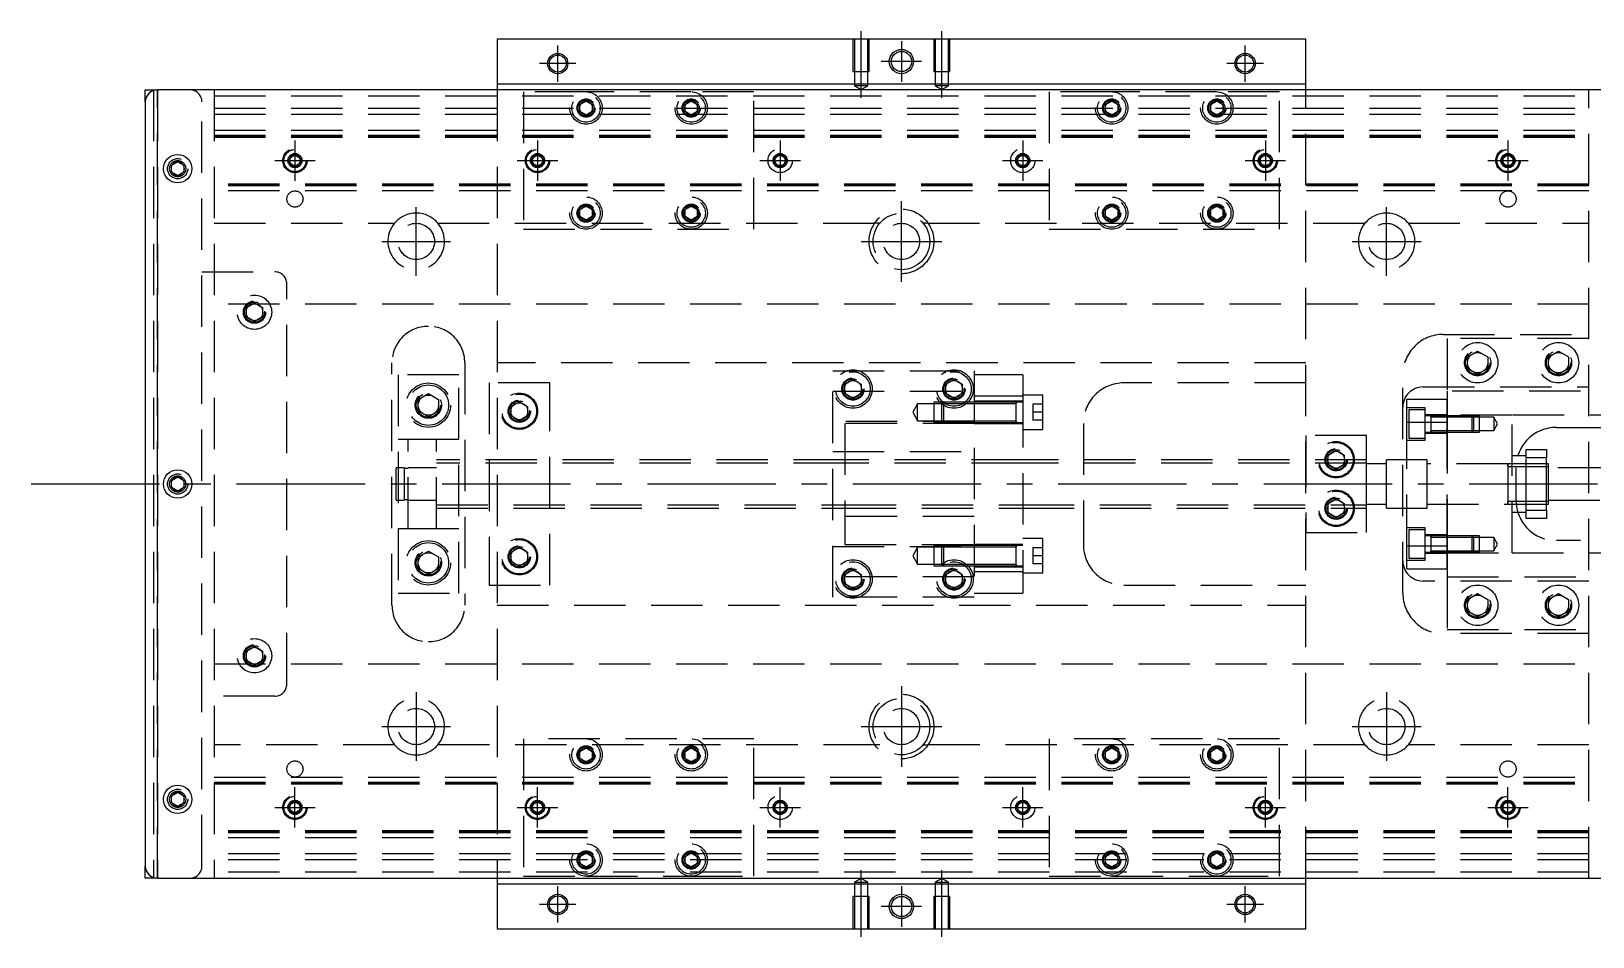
# Model space of a CAD drawing. Extents: x -28 to 553, y -302 to 112.
# Drawn here: x -28.2 to 358, y -112 to 112 of the extents above; entities that cross this region are included whole.
import ezdxf

# ---------------------------------------------------------------- set-up
doc = ezdxf.new("R2010")
doc.units = 0
doc.linetypes.add('CENTER', pattern=[50.8, 31.75, -6.35, 6.35, -6.35])
doc.linetypes.add('DASHED', pattern=[19.05, 12.7, -6.35])
doc.layers.get('0').update_dxf_attribs({"linetype": 'CONTINUOUS'})
doc.layers.add('CENTER', color=1, linetype='CENTER')

msp = doc.modelspace()

# ---------------------------------------------------------------- linework, layer by layer
at = {"color": 7, "linetype": 'CONTINUOUS'}
for p, q in [((87, 110), (87, 99)), ((287, 110), (87, 110)), ((287, 99), (287, 110)), ((0, 94.5), (0, 97.5)), ((0, 97.5), (3, 97.5)), ((371, 97.5), (3, 97.5)), ((87, 99), (287, 99)), ((87, 99), (87, 97.5)), ((287, 97.5), (287, 99)), ((0, 94.5), (0, -94.5)), ((6.5, 78.866026), (8, 79.73205)), ((6.5, 77.133974), (6.5, 78.866026)), ((8, 79.73205), (9.5, 78.866026)), ((9.5, 78.866026), (9.5, 77.133974)), ((8, 76.26795), (6.5, 77.133974)), ((9.5, 77.133974), (8, 76.26795)), ((6.5, 0.866026), (8, 1.73205)), ((6.5, -0.866026), (6.5, 0.866026)), ((8, 1.73205), (9.5, 0.866026)), ((9.5, 0.866026), (9.5, -0.866026)), ((8, -1.73205), (6.5, -0.866026)), ((9.5, -0.866026), (8, -1.73205)), ((6.5, -77.133974), (8, -76.26795)), ((6.5, -78.866026), (6.5, -77.133974)), ((8, -76.26795), (9.5, -77.133974)), ((9.5, -77.133974), (9.5, -78.866026)), ((8, -79.73205), (6.5, -78.866026)), ((9.5, -78.866026), (8, -79.73205)), ((0, -97.5), (0, -94.5)), ((3, -97.5), (0, -97.5)), ((3, -97.5), (371, -97.5)), ((87, -97.5), (87, -99)), ((87, -99), (87, -110)), ((287, -99), (87, -99)), ((287, -99), (287, -97.5)), ((287, -110), (287, -99)), ((87, -110), (287, -110))]:
    msp.add_line(p, q, dxfattribs=at)
at = {"color": 3, "linetype": 'DASHED'}
for p, q in [((175.000006, 110), (175.000006, 102)), ((175.35, 110), (175.35, 102)), ((178.65, 102), (178.65, 110)), ((178.999994, 102), (178.999994, 110)), ((195.000006, 110), (195.000006, 102)), ((195.35, 110), (195.35, 102)), ((198.65, 102), (198.65, 110)), ((198.999994, 102), (198.999994, 110)), ((175.000006, 102), (178.999994, 102)), ((175.35, 102), (175.35, 98.5)), ((178.65, 98.5), (178.65, 102)), ((195.000006, 102), (198.999994, 102)), ((195.35, 102), (195.35, 98.5)), ((198.65, 98.5), (198.65, 102)), ((2, 97.5), (2, -97.5)), ((3, 97.5), (3, -97.5)), ((3, -97.5), (3, 97.5)), ((3, -97.5), (3, 97.5)), ((3, 97.5), (3, -97.5)), ((17, 97.5), (17, -97.5)), ((87, 97.5), (87, -97.5)), ((109, 97), (93.5, 97)), ((93.5, 97), (93.5, 63)), ((135, 97), (109, 97)), ((150.5, 97), (135, 97)), ((150.5, 63), (150.5, 97)), ((178.65, 98.5), (175.35, 98.5)), ((175.35, 98.5), (177, 97.547372)), ((177, 97.547372), (178.65, 98.5)), ((198.65, 98.5), (195.35, 98.5)), ((195.35, 98.5), (197, 97.547372)), ((197, 97.547372), (198.65, 98.5)), ((223.5, 97), (223.5, 63)), ((239, 97), (223.5, 97)), ((265, 97), (239, 97)), ((280.5, 97), (265, 97)), ((280.5, 63), (280.5, 97)), ((287, -97.5), (287, 97.5)), ((357, -97.5), (357, 97.5)), ((14, -94.5), (14, 94.5)), ((17, 96), (357, 96)), ((17, 93), (357, 93)), ((107, 93), (107.030168, 93.346066)), ((107.5, 93.866026), (109, 94.73205)), ((107.5, 92.133974), (107.5, 93.866026)), ((109, 94.73205), (110.5, 93.866026)), ((110.5, 93.866026), (110.5, 92.133974)), ((133, 93), (133.023172, 93.30356)), ((133.5, 93.866026), (135, 94.73205)), ((133.5, 92.133974), (133.5, 93.866026)), ((135, 94.73205), (136.5, 93.866026)), ((136.5, 93.866026), (136.5, 92.133974)), ((237.5, 93.866026), (239, 94.73205)), ((237.5, 92.133974), (237.5, 93.866026)), ((239, 94.73205), (240.5, 93.866026)), ((240.5, 93.866026), (240.5, 92.133974)), ((240.973226, 93.326156), (241, 93)), ((263.5, 93.866026), (265, 94.73205)), ((263.5, 92.133974), (263.5, 93.866026)), ((265, 94.73205), (266.5, 93.866026)), ((266.5, 93.866026), (266.5, 92.133974)), ((266.973226, 93.326156), (267, 93)), ((17, 91.5), (357, 91.5)), ((109, 91.26795), (107.5, 92.133974)), ((110.5, 92.133974), (109, 91.26795)), ((135, 91.26795), (133.5, 92.133974)), ((136.5, 92.133974), (135, 91.26795)), ((239, 91.26795), (237.5, 92.133974)), ((240.5, 92.133974), (239, 91.26795)), ((265, 91.26795), (263.5, 92.133974)), ((266.5, 92.133974), (265, 91.26795)), ((17, 87.5), (357, 87.5)), ((17, 86.247728), (357, 86.247728)), ((17, 86.1147), (357, 86.1147)), ((17, 86.1), (357, 86.1)), ((17, 85.8), (357, 85.8)), ((35.75, 80.721688), (37, 81.443376)), ((37, 81.443376), (38.25, 80.721688)), ((95.75, 80.721688), (97, 81.443376)), ((97, 81.443376), (98.25, 80.721688)), ((275.75, 80.721688), (277, 81.443376)), ((277, 81.443376), (278.25, 80.721688)), ((335.75, 80.721688), (337, 81.443376)), ((337, 81.443376), (338.25, 80.721688)), ((6, 78), (6.030168, 78.346066)), ((35.75, 79.278312), (35.75, 80.721688)), ((37, 78.556624), (35.75, 79.278312)), ((38.25, 79.278312), (37, 78.556624)), ((38.25, 80.721688), (38.25, 79.278312)), ((38.477374, 80.25955), (38.5, 80)), ((95.5, 80), (95.516134, 80.21941)), ((95.75, 79.278312), (95.75, 80.721688)), ((97, 78.556624), (95.75, 79.278312)), ((98.25, 79.278312), (97, 78.556624)), ((98.25, 80.721688), (98.25, 79.278312)), ((275.75, 79.278312), (275.75, 80.721688)), ((277, 78.556624), (275.75, 79.278312)), ((278.25, 79.278312), (277, 78.556624)), ((278.25, 80.721688), (278.25, 79.278312)), ((278.477374, 80.25955), (278.5, 80)), ((335.75, 79.278312), (335.75, 80.721688)), ((337, 78.556624), (335.75, 79.278312)), ((338.25, 79.278312), (337, 78.556624)), ((338.25, 80.721688), (338.25, 79.278312)), ((338.477374, 80.25955), (338.5, 80)), ((357, 74.2), (17, 74.2)), ((357, 73.9), (17, 73.9)), ((357, 73.8853), (17, 73.8853)), ((357, 73.752272), (17, 73.752272)), ((357, 72.5), (17, 72.5)), ((107.5, 67.866026), (109, 68.73205)), ((107.5, 66.133974), (107.5, 67.866026)), ((109, 65.26795), (107.5, 66.133974)), ((109, 68.73205), (110.5, 67.866026)), ((110.5, 66.133974), (109, 65.26795)), ((110.5, 67.866026), (110.5, 66.133974)), ((110.973226, 67.326156), (111, 67)), ((133.5, 67.866026), (135, 68.73205)), ((133.5, 66.133974), (133.5, 67.866026)), ((135, 65.26795), (133.5, 66.133974)), ((135, 68.73205), (136.5, 67.866026)), ((136.5, 66.133974), (135, 65.26795)), ((136.5, 67.866026), (136.5, 66.133974)), ((136.973226, 67.326156), (137, 67)), ((237, 67), (237.023172, 67.30356)), ((237.5, 67.866026), (239, 68.73205)), ((237.5, 66.133974), (237.5, 67.866026)), ((239, 65.26795), (237.5, 66.133974)), ((239, 68.73205), (240.5, 67.866026)), ((240.5, 66.133974), (239, 65.26795)), ((240.5, 67.866026), (240.5, 66.133974)), ((263, 67), (263.030168, 67.346066)), ((263.5, 67.866026), (265, 68.73205)), ((263.5, 66.133974), (263.5, 67.866026)), ((265, 65.26795), (263.5, 66.133974)), ((265, 68.73205), (266.5, 67.866026)), ((266.5, 66.133974), (265, 65.26795)), ((266.5, 67.866026), (266.5, 66.133974)), ((17, 64.5), (61.638098, 64.5)), ((72.361902, 64.5), (180.385622, 64.5)), ((93.5, 63), (150.5, 63)), ((181.638097, 64.5), (180.385622, 64.5)), ((193.614378, 64.5), (192.361903, 64.5)), ((193.614378, 64.5), (301.638098, 64.5)), ((223.5, 63), (280.5, 63)), ((312.361902, 64.5), (357, 64.5)), ((14, 52.5), (32, 52.5)), ((35, -49.5), (35, 49.5)), ((357, 44.5), (17, 44.5)), ((25, 43.6547), (27, 44.809402)), ((25, 41.3453), (25, 43.6547)), ((27, 44.809402), (29, 43.6547)), ((29, 43.6547), (29, 41.3453)), ((29.483582, 42.786038), (29.5, 42.5)), ((27, 40.190598), (25, 41.3453)), ((29, 41.3453), (27, 40.190598)), ((321, 37), (357, 37)), ((357, 36), (322, 36)), ((322, 36), (322, 23)), ((357, 36), (357, 37)), ((327, 31.443376), (329.5, 32.886752)), ((327, 28.556624), (327, 31.443376)), ((329.5, 32.886752), (332, 31.443376)), ((332, 31.443376), (332, 28.556624)), ((347, 31.443376), (349.5, 32.886752)), ((347, 28.556624), (347, 31.443376)), ((349.5, 32.886752), (352, 31.443376)), ((352, 31.443376), (352, 28.556624)), ((61, -30), (61, 30)), ((79, 30), (79, -30)), ((287, 30), (87, 30)), ((170, 28), (205, 28)), ((170, -28), (170, 28)), ((205, 28), (205, -28)), ((326.5, 30), (326.520026, 30.346056)), ((329.5, 27.113248), (327, 28.556624)), ((332, 28.556624), (329.5, 27.113248)), ((346.5, 30), (346.520026, 30.346056)), ((349.5, 27.113248), (347, 28.556624)), ((352, 28.556624), (349.5, 27.113248)), ((77.5, 27), (62.5, 27)), ((62.5, 27), (62.5, -27)), ((77.5, -27), (77.5, 27)), ((100, 25), (85, 25)), ((85, 25), (85, -25)), ((100, -25), (100, 25)), ((172.5, 23.5), (172.518502, 23.803588)), ((173, 24.6547), (175, 25.809402)), ((173, 22.3453), (173, 24.6547)), ((175, 25.809402), (177, 24.6547)), ((177, 24.6547), (177, 22.3453)), ((198, 24.6547), (200, 25.809402)), ((198, 22.3453), (198, 24.6547)), ((200, 25.809402), (202, 24.6547)), ((202, 24.6547), (202, 22.3453)), ((202.483582, 23.786038), (202.5, 23.5)), ((217, 27), (205, 27)), ((217, 27), (217, 21.748564)), ((287, 25), (242, 25)), ((311, -27), (311, 27)), ((316, 24), (357, 24)), ((67, 19.5), (67.020026, 19.846056)), ((67.5, 20.943376), (70, 22.386752)), ((67.5, 18.056624), (67.5, 20.943376)), ((70, 22.386752), (72.5, 20.943376)), ((72.5, 20.943376), (72.5, 18.056624)), ((90.5, 19.1547), (92.5, 20.309402)), ((92.5, 20.309402), (94.5, 19.1547)), ((170, 23), (205, 23)), ((175, 21.190598), (173, 22.3453)), ((177, 22.3453), (175, 21.190598)), ((191, 19.85352), (189.787564, 17.75352)), ((191, 15.65352), (191, 19.85352)), ((195, 19.85352), (191, 19.85352)), ((195, 20.253516), (195, 15.253526)), ((197.39998, 20.253516), (195, 20.253516)), ((196.99998, 19.85352), (195, 19.85352)), ((197.4, 20.25352), (197, 19.85352)), ((197, 15.65352), (197, 19.85352)), ((205, 19.85352), (197, 19.85352)), ((197.4, 20.25352), (197.4, 15.25352)), ((205, 20.25352), (197.4, 20.25352)), ((205, 20.253516), (197.4, 20.253516)), ((200, 21.190598), (198, 22.3453)), ((202, 22.3453), (200, 21.190598)), ((217, 21.748564), (205, 21.748564)), ((217, 20.50352), (205, 20.50352)), ((215.405, 20.25352), (205.00002, 20.25352)), ((215.4, 19.85352), (205.00002, 19.85352)), ((217, 20.25352), (215.395, 20.25352)), ((215.4, 15.254372), (215.4, 20.253526)), ((215.4, 19.996122), (215.4, 20.25352)), ((215.4, 20.25352), (215.4, 19.996072)), ((215.4, 15.51097), (215.4, 19.996122)), ((222, 22.00352), (217, 22.00352)), ((217, 21.748564), (217, -21.748564)), ((219.5, 19.75352), (219.5, 17.75352)), ((222, 19.75352), (219.5, 19.75352)), ((222, 13.50352), (222, 22.00352)), ((312, 21), (322, 21)), ((312, 15.32971), (312, 21)), ((374, 23), (322, 23)), ((322, 23), (322, 15.32971)), ((322, 15.32971), (322, 21)), ((70, 16.613248), (67.5, 18.056624)), ((72.5, 18.056624), (70, 16.613248)), ((90.5, 16.8453), (90.5, 19.1547)), ((92.5, 15.690598), (90.5, 16.8453)), ((94.5, 16.8453), (92.5, 15.690598)), ((94.5, 19.1547), (94.5, 16.8453)), ((94.983582, 18.286038), (95, 18)), ((205, 15.5), (170, 15.5)), ((189.787564, 17.75352), (191, 15.65352)), ((191, 15.65352), (195, 15.65352)), ((195, 15.65352), (196.99998, 15.65352)), ((197, 15.65352), (205, 15.65352)), ((197, 15.65352), (197.4, 15.25352)), ((197, 15.65352), (205, 15.65352)), ((205.00002, 15.65352), (215.4, 15.65352)), ((215.4, 15.510988), (215.4, 15.25352)), ((215.4, 15.25352), (215.4, 15.51097)), ((219.5, 17.75352), (219.5, 15.75352)), ((222, 17.75352), (219.5, 17.75352)), ((222, 15.75352), (219.5, 15.75352)), ((316.5, 18.849242), (312, 18.849242)), ((312.5, 18.349242), (312.5, 11.349242)), ((316.5, 18.349242), (312.5, 18.349242)), ((316.5, 10.849242), (316.5, 18.849242)), ((322, 17.099242), (316.5, 17.099242)), ((317.905, 16.849242), (316.5, 16.849242)), ((322, 16.849242), (317.895, 16.849242)), ((317.9, 16.849248), (317.9, 12.849238)), ((317.9, 16.849248), (317.9, 12.849238)), ((317.9, 16.849248), (317.9, 12.849238)), ((317.9, 16.849242), (317.9, 16.63278)), ((317.9, 16.632534), (317.9, 16.849242)), ((317.9, 16.63278), (317.9, 13.065704)), ((322, 16.499242), (317.9, 16.499242)), ((338, 17), (322, 17)), ((338, 17), (322, 17)), ((328.15, 16.849242), (322, 16.849242)), ((328.15, 16.849238), (322, 16.849238)), ((328.5, 16.499242), (322, 16.499242)), ((328.5, 16.499242), (322, 16.499242)), ((328.15, 12.849242), (328.15, 16.849242)), ((328.5, 16.499242), (328.15, 16.849242)), ((330, 16.849238), (328.15, 16.849238)), ((328.5, 16.499242), (328.5, 13.199242)), ((330, 16.499242), (328.5, 16.499242)), ((330, 12.849248), (330, 16.849238)), ((333.5, 16.499242), (330, 16.499242)), ((333.5, 16.499242), (333.5, 14.849242)), ((334.452628, 14.849242), (333.5, 16.499242)), ((338, -17), (338, 17)), ((389, 17), (338, 17)), ((173, 15), (173, -15)), ((205, 15), (173, 15)), ((195, 15.253526), (197.39998, 15.253526)), ((197.4, 15.253526), (205, 15.253526)), ((197.4, 15.25352), (205, 15.25352)), ((205, 15.00352), (217, 15.00352)), ((205.00002, 15.25352), (215.405, 15.25352)), ((215.395, 15.25352), (217, 15.25352)), ((215.4, 15.253516), (215.4, 15.254372)), ((217, 13.50352), (222, 13.50352)), ((232, 15), (232, -15)), ((287, 12), (287, -12)), ((302, 12), (287, 12)), ((302, 6), (302, 12)), ((312, -15.32971), (312, 15.32971)), ((312, 15.32971), (322, 15.32971)), ((316.5, 12.849242), (317.905, 12.849242)), ((316.5, 12.599242), (322, 12.599242)), ((317.895, 12.849242), (322, 12.849242)), ((317.9, 13.199242), (322, 13.199242)), ((317.9, 12.849242), (317.9, 13.06591)), ((317.9, 13.065704), (317.9, 12.849242)), ((322, 15.32971), (322, -15.32971)), ((322, -15.32971), (322, 15.32971)), ((322, 13.199242), (328.5, 13.199242)), ((322, 13.199242), (328.5, 13.199242)), ((322, 12.849248), (328.15, 12.849248)), ((322, 12.849242), (328.15, 12.849242)), ((328.15, 12.849242), (328.5, 13.199242)), ((328.15, 12.849248), (330, 12.849248)), ((328.5, 13.199242), (330, 13.199242)), ((330, 13.199242), (333.5, 13.199242)), ((333.5, 14.849242), (333.5, 13.199242)), ((333.5, 13.199242), (334.452628, 14.849242)), ((349, 14), (374, 14)), ((65, 11), (62.5, 11)), ((65, -11), (65, 11)), ((72, 11), (65, 11)), ((72, 11), (65, 11)), ((72, -11), (72, 11)), ((77.5, 11), (72, 11)), ((170, 8), (205, 8)), ((292.5, 7.1547), (294.5, 8.309402)), ((294.5, 8.309402), (296.5, 7.1547)), ((312, 10.849242), (316.5, 10.849242)), ((312.5, 11.349242), (316.5, 11.349242)), ((341.5, 8.5), (346.5, 8.5)), ((341.5, 6.5), (341.5, 8.5)), ((346.5, 8.5), (346.5, 6.5)), ((62, -4), (62, 4)), ((64.1, 4), (62, 4)), ((64.1, -4), (64.1, 4)), ((72, 4), (65, 4)), ((72, 4), (65, 4)), ((173, 6), (72, 6)), ((173, 5.125), (72, 5.125)), ((217, 6), (173, 6)), ((217, 5.999994), (173, 5.999994)), ((217, 5.125), (173, 5.125)), ((217, 5.125), (173, 5.125)), ((302, 6), (217, 6)), ((302, 5.125), (217, 5.125)), ((292, 6), (292.018502, 6.303588)), ((292.5, 4.8453), (292.5, 7.1547)), ((294.5, 3.690598), (292.5, 4.8453)), ((296.5, 4.8453), (294.5, 3.690598)), ((296.5, 7.1547), (296.5, 4.8453)), ((302, -6), (302, 6)), ((307, 5), (302, 5)), ((307, -6), (307, 6)), ((312, 6), (307, 6)), ((317, 6), (312, 6)), ((317, 6), (312, 6)), ((317, -6), (317, 6)), ((317, -6), (317, 6)), ((337.005, 5), (317, 5)), ((336.995, 5), (317, 5)), ((346.5, 5), (336.995, 5)), ((337.005, 5), (336.995, 5)), ((337, 5.000006), (337, -5.000006)), ((337, 5.000006), (337, -5.000006)), ((337, 4.43509), (337, 5)), ((337, 5), (337, 4.435078)), ((337, 4.435078), (337, -4.43509)), ((347, 4.25), (337, 4.25)), ((346.5, 5), (337.005, 5)), ((341.5, 7), (338, 7)), ((339, -4), (339, 4)), ((346.5, 6.5), (341.5, 6.5)), ((341.5, -6.5), (341.5, 6.5)), ((346.5, -6.5), (346.5, 6.5)), ((347, 5), (346.5, 5)), ((347, -5), (347, 5)), ((362, 4), (347, 4)), ((9.973226, 0.326156), (10, 0)), ((65, 3.8), (64.1, 3.8)), ((64.1, -3.8), (65, -3.8)), ((292.5, -4.8453), (294.5, -3.690598)), ((294.5, -3.690598), (296.5, -4.8453)), ((62, -4), (64.1, -4)), ((65, -4), (72, -4)), ((65, -4), (72, -4)), ((72, -5.125), (173, -5.125)), ((72, -6), (173, -6)), ((173, -5.125), (217, -5.125)), ((173, -5.125), (217, -5.125)), ((173, -5.999994), (217, -5.999994)), ((173, -6), (217, -6)), ((217, -5.125), (302, -5.125)), ((217, -6), (302, -6)), ((292, -6), (292.018502, -5.696412)), ((292.5, -7.1547), (292.5, -4.8453)), ((294.5, -8.309402), (292.5, -7.1547)), ((296.5, -7.1547), (294.5, -8.309402)), ((296.5, -4.8453), (296.5, -7.1547)), ((302, -5), (307, -5)), ((302, -12), (302, -6)), ((307, -6), (312, -6)), ((312, -6), (317, -6)), ((312, -6), (317, -6)), ((317, -5), (337.005, -5)), ((317, -5), (336.995, -5)), ((336.995, -5), (346.5, -5)), ((336.995, -5), (337.005, -5)), ((337, -4.25), (347, -4.25)), ((337, -5), (337, -4.435078)), ((337, -4.43509), (337, -5)), ((337.005, -5), (346.5, -5)), ((338, -7), (341.5, -7)), ((341.5, -6.5), (346.5, -6.5)), ((341.5, -8.5), (341.5, -6.5)), ((346.5, -5), (347, -5)), ((346.5, -6.5), (346.5, -8.5)), ((347, -4), (362, -4)), ((62.5, -11), (65, -11)), ((65, -11), (72, -11)), ((65, -11), (72, -11)), ((72, -11), (77.5, -11)), ((205, -8), (170, -8)), ((316.5, -10.849242), (312, -10.849242)), ((312.5, -11.349242), (312.5, -18.349242)), ((316.5, -11.349242), (312.5, -11.349242)), ((316.5, -18.849242), (316.5, -10.849242)), ((346.5, -8.5), (341.5, -8.5)), ((173, -15), (205, -15)), ((195, -15.253526), (195, -20.253516)), ((197.39998, -15.253526), (195, -15.253526)), ((197.4, -15.25352), (197, -15.65352)), ((197.4, -15.25352), (197.4, -20.25352)), ((205, -15.25352), (197.4, -15.25352)), ((205, -15.253526), (197.4, -15.253526)), ((217, -15.00352), (205, -15.00352)), ((215.405, -15.25352), (205.00002, -15.25352)), ((217, -15.25352), (215.395, -15.25352)), ((215.4, -20.25267), (215.4, -15.253516)), ((215.4, -15.51092), (215.4, -15.25352)), ((215.4, -15.25352), (215.4, -15.51097)), ((222, -13.50352), (217, -13.50352)), ((222, -22.00352), (222, -13.50352)), ((287, -12), (302, -12)), ((312, -15.32971), (322, -15.32971)), ((312, -21), (312, -15.32971)), ((322, -12.599242), (316.5, -12.599242)), ((317.905, -12.849242), (316.5, -12.849242)), ((322, -12.849244), (317.895, -12.849242)), ((317.9, -12.849238), (317.9, -16.849248)), ((317.9, -12.849238), (317.9, -16.849248)), ((317.9, -12.849242), (317.9, -13.065704)), ((317.9, -13.06595), (317.9, -12.849242)), ((317.9, -13.065704), (317.9, -16.63278)), ((322, -13.199242), (317.9, -13.199242)), ((328.15, -12.849242), (322, -12.849244)), ((328.15, -12.849248), (322, -12.849248)), ((328.5, -13.199242), (322, -13.199242)), ((328.5, -13.199242), (322, -13.199242)), ((322, -15.32971), (322, -23)), ((322, -21), (322, -15.32971)), ((328.15, -16.849242), (328.15, -12.849242)), ((328.5, -13.199242), (328.15, -12.849242)), ((330, -12.849248), (328.15, -12.849248)), ((328.5, -13.199242), (328.5, -16.499242)), ((330, -13.199242), (328.5, -13.199242)), ((330, -16.849238), (330, -12.849248)), ((333.5, -13.199242), (330, -13.199242)), ((333.5, -13.199242), (333.5, -16.499242)), ((334.452628, -14.849242), (333.5, -13.199242)), ((333.5, -16.499242), (334.452628, -14.849242)), ((374, -14), (349, -14)), ((67.5, -18.056624), (70, -16.613248)), ((67.5, -20.943376), (67.5, -18.056624)), ((70, -16.613248), (72.5, -18.056624)), ((72.5, -18.056624), (72.5, -20.943376)), ((72.977798, -19.135694), (73, -19.5)), ((90, -18), (90.012884, -17.746512)), ((90.5, -16.8453), (92.5, -15.690598)), ((90.5, -19.1547), (90.5, -16.8453)), ((92.5, -20.309402), (90.5, -19.1547)), ((92.5, -15.690598), (94.5, -16.8453)), ((94.5, -19.1547), (92.5, -20.309402)), ((94.5, -16.8453), (94.5, -19.1547)), ((170, -15.5), (205, -15.5)), ((191, -15.65352), (189.787564, -17.75352)), ((189.787564, -17.75352), (191, -19.85352)), ((191, -19.85352), (191, -15.65352)), ((195, -15.65352), (191, -15.65352)), ((196.99998, -15.65352), (195, -15.65352)), ((197, -19.85352), (197, -15.65352)), ((205, -15.65352), (197, -15.65352)), ((215.4, -15.65352), (205.00002, -15.65352)), ((215.4, -19.996072), (215.4, -15.51092)), ((219.5, -15.75352), (219.5, -17.75352)), ((222, -15.75352), (219.5, -15.75352)), ((222, -17.75352), (219.5, -17.75352)), ((219.5, -17.75352), (219.5, -19.75352)), ((312, -18.849242), (316.5, -18.849242)), ((312.5, -18.349242), (316.5, -18.349242)), ((316.5, -16.849242), (317.905, -16.849242)), ((316.5, -17.099242), (322, -17.099242)), ((317.895, -16.849242), (322, -16.84924)), ((317.9, -16.499242), (322, -16.499242)), ((317.9, -16.849242), (317.9, -16.632574)), ((317.9, -16.63278), (317.9, -16.849242)), ((322, -16.499242), (328.5, -16.499242)), ((322, -16.499242), (328.5, -16.499242)), ((322, -16.849238), (328.15, -16.849238)), ((322, -16.84924), (328.15, -16.849242)), ((322, -17), (338, -17)), ((322, -17), (338, -17)), ((328.15, -16.849242), (328.5, -16.499242)), ((328.15, -16.849238), (330, -16.849238)), ((328.5, -16.499242), (330, -16.499242)), ((330, -16.499242), (333.5, -16.499242)), ((338, -17), (389, -17)), ((70, -22.386752), (67.5, -20.943376)), ((72.5, -20.943376), (70, -22.386752)), ((205, -23), (170, -23)), ((173, -22.3453), (175, -21.190598)), ((173, -24.6547), (173, -22.3453)), ((175, -21.190598), (177, -22.3453)), ((177, -22.3453), (177, -24.6547)), ((191, -19.85352), (195, -19.85352)), ((195, -19.85352), (196.99998, -19.85352)), ((195, -20.253516), (197.39998, -20.253516)), ((197, -19.85352), (205, -19.85352)), ((197, -19.85352), (197.4, -20.25352)), ((197, -19.85352), (205, -19.85352)), ((197.4, -20.253516), (205, -20.253516)), ((197.4, -20.25352), (205, -20.25352)), ((198, -22.3453), (200, -21.190598)), ((198, -24.6547), (198, -22.3453)), ((200, -21.190598), (202, -22.3453)), ((202, -22.3453), (202, -24.6547)), ((205, -20.50352), (217, -20.50352)), ((217, -21.748564), (205, -21.748564)), ((205.00002, -19.85352), (215.4, -19.85352)), ((205.00002, -20.25352), (215.405, -20.25352)), ((215.395, -20.25352), (217, -20.25352)), ((215.4, -19.996054), (215.4, -20.25352)), ((215.4, -20.25352), (215.4, -19.996072)), ((215.4, -20.253526), (215.4, -20.25267)), ((217, -21.748564), (217, -27)), ((217, -22.00352), (222, -22.00352)), ((222, -19.75352), (219.5, -19.75352)), ((312, -21), (322, -21)), ((322, -23), (374, -23)), ((322, -23), (322, -36)), ((62.5, -27), (77.5, -27)), ((85, -25), (100, -25)), ((172.5, -23.5), (172.518502, -23.196412)), ((175, -25.809402), (173, -24.6547)), ((177, -24.6547), (175, -25.809402)), ((200, -25.809402), (198, -24.6547)), ((202, -24.6547), (200, -25.809402)), ((202.483582, -23.213962), (202.5, -23.5)), ((205, -27), (217, -27)), ((242, -25), (287, -25)), ((357, -24), (316, -24)), ((87, -30), (287, -30)), ((205, -28), (170, -28)), ((327, -28.556624), (329.5, -27.113248)), ((327, -31.443376), (327, -28.556624)), ((329.5, -27.113248), (332, -28.556624)), ((332, -28.556624), (332, -31.443376)), ((332.477798, -29.635694), (332.5, -30)), ((347, -28.556624), (349.5, -27.113248)), ((347, -31.443376), (347, -28.556624)), ((349.5, -27.113248), (352, -28.556624)), ((352, -28.556624), (352, -31.443376)), ((352.477798, -29.635694), (352.5, -30)), ((329.5, -32.886752), (327, -31.443376)), ((332, -31.443376), (329.5, -32.886752)), ((349.5, -32.886752), (347, -31.443376)), ((352, -31.443376), (349.5, -32.886752)), ((357, -37), (321, -37)), ((322, -36), (357, -36)), ((25, -41.3453), (27, -40.190598)), ((25, -43.6547), (25, -41.3453)), ((27, -40.190598), (29, -41.3453)), ((29, -41.3453), (29, -43.6547)), ((29.483582, -42.213962), (29.5, -42.5)), ((17, -44.5), (357, -44.5)), ((27, -44.809402), (25, -43.6547)), ((29, -43.6547), (27, -44.809402)), ((32, -52.5), (14, -52.5)), ((61.638098, -64.5), (17, -64.5)), ((180.385622, -64.5), (72.361902, -64.5)), ((150.5, -63), (93.5, -63)), ((93.5, -63), (93.5, -97)), ((107.5, -66.133974), (109, -65.26795)), ((109, -65.26795), (110.5, -66.133974)), ((133.5, -66.133974), (135, -65.26795)), ((135, -65.26795), (136.5, -66.133974)), ((150.5, -97), (150.5, -63)), ((181.638097, -64.5), (180.385622, -64.5)), ((192.361903, -64.5), (193.614378, -64.5)), ((301.638098, -64.5), (193.614378, -64.5)), ((223.5, -63), (223.5, -97)), ((280.5, -63), (223.5, -63)), ((237.5, -66.133974), (239, -65.26795)), ((239, -65.26795), (240.5, -66.133974)), ((263.5, -66.133974), (265, -65.26795)), ((265, -65.26795), (266.5, -66.133974)), ((280.5, -97), (280.5, -63)), ((357, -64.5), (312.361902, -64.5)), ((107.5, -67.866026), (107.5, -66.133974)), ((109, -68.73205), (107.5, -67.866026)), ((110.5, -67.866026), (109, -68.73205)), ((110.5, -66.133974), (110.5, -67.866026)), ((110.973226, -66.673844), (111, -67)), ((133, -67), (133.023172, -66.69644)), ((133.5, -67.866026), (133.5, -66.133974)), ((135, -68.73205), (133.5, -67.866026)), ((136.5, -67.866026), (135, -68.73205)), ((136.5, -66.133974), (136.5, -67.866026)), ((237, -67), (237.023172, -66.69644)), ((237.5, -67.866026), (237.5, -66.133974)), ((239, -68.73205), (237.5, -67.866026)), ((240.5, -67.866026), (239, -68.73205)), ((240.5, -66.133974), (240.5, -67.866026)), ((263, -67), (263.030168, -66.653934)), ((263.5, -67.866026), (263.5, -66.133974)), ((265, -68.73205), (263.5, -67.866026)), ((266.5, -67.866026), (265, -68.73205)), ((266.5, -66.133974), (266.5, -67.866026)), ((17, -72.5), (357, -72.5)), ((357, -73.752272), (357, -72.5)), ((17, -73.752272), (357, -73.752272)), ((17, -73.8853), (357, -73.8853)), ((17, -73.9), (357, -73.9)), ((17, -74.2), (357, -74.2)), ((6, -78), (6.030168, -77.653934)), ((35.5, -80), (35.516134, -79.78059)), ((35.75, -79.278312), (37, -78.556624)), ((35.75, -80.721688), (35.75, -79.278312)), ((37, -81.443376), (35.75, -80.721688)), ((37, -78.556624), (38.25, -79.278312)), ((38.25, -80.721688), (37, -81.443376)), ((38.25, -79.278312), (38.25, -80.721688)), ((95.75, -79.278312), (97, -78.556624)), ((95.75, -80.721688), (95.75, -79.278312)), ((97, -81.443376), (95.75, -80.721688)), ((97, -78.556624), (98.25, -79.278312)), ((98.25, -80.721688), (97, -81.443376)), ((98.25, -79.278312), (98.25, -80.721688)), ((98.477374, -79.74045), (98.5, -80)), ((275.5, -80), (275.516134, -79.78059)), ((275.75, -79.278312), (277, -78.556624)), ((275.75, -80.721688), (275.75, -79.278312)), ((277, -81.443376), (275.75, -80.721688)), ((277, -78.556624), (278.25, -79.278312)), ((278.25, -80.721688), (277, -81.443376)), ((278.25, -79.278312), (278.25, -80.721688)), ((335.5, -80), (335.516134, -79.78059)), ((335.75, -79.278312), (337, -78.556624)), ((335.75, -80.721688), (335.75, -79.278312)), ((337, -81.443376), (335.75, -80.721688)), ((337, -78.556624), (338.25, -79.278312)), ((338.25, -80.721688), (337, -81.443376)), ((338.25, -79.278312), (338.25, -80.721688)), ((357, -85.8), (17, -85.8)), ((357, -86.1), (17, -86.1)), ((357, -86.1147), (17, -86.1147)), ((357, -86.247728), (17, -86.247728)), ((357, -87.5), (17, -87.5)), ((357, -91.5), (17, -91.5)), ((107.5, -92.133974), (109, -91.26795)), ((107.5, -93.866026), (107.5, -92.133974)), ((109, -91.26795), (110.5, -92.133974)), ((110.5, -92.133974), (110.5, -93.866026)), ((110.973226, -92.673844), (111, -93)), ((133.5, -92.133974), (135, -91.26795)), ((133.5, -93.866026), (133.5, -92.133974)), ((135, -91.26795), (136.5, -92.133974)), ((136.5, -92.133974), (136.5, -93.866026)), ((237.5, -92.133974), (239, -91.26795)), ((237.5, -93.866026), (237.5, -92.133974)), ((239, -91.26795), (240.5, -92.133974)), ((240.5, -92.133974), (240.5, -93.866026)), ((263, -93), (263.030168, -92.653934)), ((263.5, -92.133974), (265, -91.26795)), ((263.5, -93.866026), (263.5, -92.133974)), ((265, -91.26795), (266.5, -92.133974)), ((266.5, -92.133974), (266.5, -93.866026)), ((357, -93), (17, -93)), ((357, -96), (17, -96)), ((109, -94.73205), (107.5, -93.866026)), ((110.5, -93.866026), (109, -94.73205)), ((133, -93), (133.023172, -92.69644)), ((135, -94.73205), (133.5, -93.866026)), ((136.5, -93.866026), (135, -94.73205)), ((237, -93), (237.023172, -92.69644)), ((239, -94.73205), (237.5, -93.866026)), ((240.5, -93.866026), (239, -94.73205)), ((265, -94.73205), (263.5, -93.866026)), ((266.5, -93.866026), (265, -94.73205)), ((93.5, -97), (109, -97)), ((109, -97), (135, -97)), ((135, -97), (150.5, -97)), ((177, -97.547372), (175.35, -98.5)), ((175.35, -98.5), (177, -98.5)), ((175.35, -98.5), (175.35, -102)), ((178.65, -98.5), (177, -97.547372)), ((177, -98.5), (178.65, -98.5)), ((178.65, -102), (178.65, -98.5)), ((197, -97.547372), (195.35, -98.5)), ((195.35, -98.5), (197, -98.5)), ((195.35, -98.5), (195.35, -102)), ((198.65, -98.5), (197, -97.547372)), ((197, -98.5), (198.65, -98.5)), ((198.65, -102), (198.65, -98.5)), ((223.5, -97), (239, -97)), ((239, -97), (265, -97)), ((265, -97), (280.5, -97)), ((178.999994, -102), (175.000006, -102)), ((175.000006, -102), (175.000006, -110)), ((175.35, -102), (175.35, -110)), ((178.65, -110), (178.65, -102)), ((178.999994, -110), (178.999994, -102)), ((198.999994, -102), (195.000006, -102)), ((195.000006, -102), (195.000006, -110)), ((195.35, -102), (195.35, -110)), ((198.65, -110), (198.65, -102)), ((198.999994, -110), (198.999994, -102))]:
    msp.add_line(p, q, dxfattribs=at)
at = {"color": 3, "linetype": 'CONTINUOUS'}
for centre in [(102, 104), (272, 104), (102, -104), (272, -104)]:
    msp.add_circle(centre, 2.5, dxfattribs=at)
at = {"color": 7, "linetype": 'CONTINUOUS'}
for centre, radius in [((102, 104), 2.1), ((187, 104.5), 3), ((187, 104.5), 2.5), ((272, 104), 2.1), ((8, 78), 3.5), ((8, 0), 3.5), ((8, -78), 3.5), ((102, -104), 2.1), ((187, -104.5), 3), ((187, -104.5), 2.5), ((272, -104), 2.1)]:
    msp.add_circle(centre, radius, dxfattribs=at)
at = {"color": 3, "linetype": 'DASHED'}
for centre, radius in [((109, 93), 4), ((135, 93), 4), ((239, 93), 4), ((265, 93), 4), ((109, 93), 3.5), ((109, 93), 2.25), ((109, 93), 2), ((135, 93), 3.5), ((135, 93), 2.25), ((135, 93), 2), ((239, 93), 3.5), ((239, 93), 2.25), ((239, 93), 2), ((265, 93), 3.5), ((265, 93), 2.25), ((265, 93), 2), ((37, 80), 3), ((37, 80), 2.75), ((37, 80), 1.75), ((37, 80), 1.5), ((37, 80), 1.25), ((97, 80), 3), ((97, 80), 2.75), ((97, 80), 1.75), ((97, 80), 1.5), ((97, 80), 1.25), ((157, 80), 3), ((157, 80), 1.75), ((157, 80), 1.5), ((157, 80), 1.25), ((217, 80), 3), ((217, 80), 1.75), ((217, 80), 1.5), ((217, 80), 1.25), ((277, 80), 3), ((277, 80), 2.75), ((277, 80), 1.75), ((277, 80), 1.5), ((277, 80), 1.25), ((337, 80), 3), ((337, 80), 2.75), ((337, 80), 1.75), ((337, 80), 1.5), ((337, 80), 1.25), ((8, 78), 2.5), ((8, 78), 2), ((37, 70.5), 2), ((109, 67), 4), ((109, 67), 3.5), ((135, 67), 4), ((135, 67), 3.5), ((239, 67), 4), ((239, 67), 3.5), ((265, 67), 4), ((265, 67), 3.5), ((337, 70.5), 2), ((109, 67), 2.25), ((109, 67), 2), ((109, 67), 1.65), ((135, 67), 2.25), ((135, 67), 2), ((135, 67), 1.65), ((187, 60), 8), ((187, 60), 7), ((239, 67), 2.25), ((239, 67), 2), ((239, 67), 1.65), ((265, 67), 2.25), ((265, 67), 2), ((265, 67), 1.65), ((67, 60), 4.5), ((187, 60), 4.5), ((307, 60), 4.5), ((27, 42.5), 4.25), ((27, 42.5), 2.75), ((27, 42.5), 2.5), ((27, 42.5), 2.1), ((329.5, 30), 5), ((349.5, 30), 5), ((329.5, 30), 3.25), ((329.5, 30), 3), ((329.5, 30), 2.5), ((349.5, 30), 3.25), ((349.5, 30), 3), ((349.5, 30), 2.5), ((175, 23.5), 4.75), ((175, 23.5), 4.25), ((200, 23.5), 4.75), ((200, 23.5), 4.25), ((70, 19.5), 5.5), ((70, 19.5), 5), ((175, 23.5), 2.75), ((175, 23.5), 2.5), ((175, 23.5), 2.1), ((200, 23.5), 2.75), ((200, 23.5), 2.5), ((200, 23.5), 2.1), ((70, 19.5), 3.25), ((70, 19.5), 3), ((70, 19.5), 2.5), ((92.5, 18), 4.5), ((92.5, 18), 4.25), ((92.5, 18), 2.75), ((92.5, 18), 2.5), ((92.5, 18), 2.1), ((294.5, 6), 4.5), ((294.5, 6), 4.25), ((294.5, 6), 2.75), ((294.5, 6), 2.5), ((294.5, 6), 2.1), ((8, 0), 2.5), ((8, 0), 2), ((294.5, -6), 4.5), ((294.5, -6), 4.25), ((294.5, -6), 2.75), ((294.5, -6), 2.5), ((294.5, -6), 2.1), ((70, -19.5), 5.5), ((70, -19.5), 5), ((92.5, -18), 4.5), ((92.5, -18), 4.25), ((92.5, -18), 2.75), ((70, -19.5), 3.25), ((70, -19.5), 3), ((70, -19.5), 2.5), ((92.5, -18), 2.5), ((92.5, -18), 2.1), ((175, -23.5), 4.75), ((175, -23.5), 4.25), ((200, -23.5), 4.75), ((200, -23.5), 4.25), ((175, -23.5), 2.75), ((175, -23.5), 2.5), ((175, -23.5), 2.1), ((200, -23.5), 2.75), ((200, -23.5), 2.5), ((200, -23.5), 2.1), ((329.5, -30), 5), ((329.5, -30), 3.25), ((329.5, -30), 3), ((349.5, -30), 5), ((349.5, -30), 3.25), ((349.5, -30), 3), ((329.5, -30), 2.5), ((349.5, -30), 2.5), ((27, -42.5), 4.25), ((27, -42.5), 2.75), ((27, -42.5), 2.5), ((27, -42.5), 2.1), ((187, -60), 8), ((187, -60), 7), ((67, -60), 4.5), ((187, -60), 4.5), ((307, -60), 4.5), ((109, -67), 4), ((109, -67), 3.5), ((109, -67), 2.25), ((109, -67), 2), ((109, -67), 1.65), ((135, -67), 4), ((135, -67), 3.5), ((135, -67), 2.25), ((135, -67), 2), ((135, -67), 1.65), ((239, -67), 4), ((239, -67), 3.5), ((239, -67), 2.25), ((239, -67), 2), ((239, -67), 1.65), ((265, -67), 4), ((265, -67), 3.5), ((265, -67), 2.25), ((265, -67), 2), ((265, -67), 1.65), ((37, -70.5), 2), ((337, -70.5), 2), ((8, -78), 2.5), ((8, -78), 2), ((37, -80), 3), ((97, -80), 3), ((157, -80), 3), ((217, -80), 3), ((277, -80), 3), ((337, -80), 3), ((37, -80), 2.75), ((37, -80), 1.75), ((37, -80), 1.5), ((37, -80), 1.25), ((97, -80), 2.75), ((97, -80), 1.75), ((97, -80), 1.5), ((97, -80), 1.25), ((157, -80), 1.75), ((157, -80), 1.5), ((157, -80), 1.25), ((217, -80), 1.75), ((217, -80), 1.5), ((217, -80), 1.25), ((277, -80), 2.75), ((277, -80), 1.75), ((277, -80), 1.5), ((277, -80), 1.25), ((337, -80), 2.75), ((337, -80), 1.75), ((337, -80), 1.5), ((337, -80), 1.25), ((109, -93), 4), ((109, -93), 3.5), ((109, -93), 2.25), ((109, -93), 2), ((135, -93), 4), ((135, -93), 3.5), ((135, -93), 2.25), ((135, -93), 2), ((239, -93), 4), ((239, -93), 3.5), ((239, -93), 2.25), ((239, -93), 2), ((265, -93), 4), ((265, -93), 3.5), ((265, -93), 2.25), ((265, -93), 2)]:
    msp.add_circle(centre, radius, dxfattribs=at)
at = {"color": 7, "linetype": 'CONTINUOUS'}
for centre, radius, start, end in [((3, 94.5), 3, 90, 180), ((8, 78), 1.65, 155.380023, 180), ((8, 78), 1.65, 180, 204.619977), ((8, 78), 1.65, 144.619977, 155.380023), ((8, 78), 1.65, 204.619977, 215.380023), ((8, 78), 1.65, 95.380023, 144.619977), ((8, 78), 1.65, 84.619977, 95.380023), ((8, 78), 1.65, 35.380023, 84.619977), ((8, 78), 1.65, 24.619977, 35.380023), ((8, 78), 1.65, 324.619977, 335.380023), ((8, 78), 1.65, 335.380023, 24.619977), ((8, 78), 1.65, 215.380023, 264.619977), ((8, 78), 1.65, 264.619977, 275.380023), ((8, 78), 1.65, 275.380023, 324.619977), ((8, 0), 1.65, 155.380023, 180), ((8, 0), 1.65, 144.619977, 155.380023), ((8, 0), 1.65, 95.380023, 144.619977), ((8, 0), 1.65, 84.619977, 95.380023), ((8, 0), 1.65, 35.380023, 84.619977), ((8, 0), 1.65, 24.619977, 35.380023), ((8, 0), 1.65, 335.380023, 24.619977), ((8, 0), 1.65, 180, 204.619977), ((8, 0), 1.65, 204.619977, 215.380023), ((8, 0), 1.65, 215.380023, 264.619977), ((8, 0), 1.65, 264.619977, 275.380023), ((8, 0), 1.65, 275.380023, 324.619977), ((8, 0), 1.65, 324.619977, 335.380023), ((8, -78), 1.65, 144.619977, 155.380023), ((8, -78), 1.65, 95.380023, 144.619977), ((8, -78), 1.65, 84.619977, 95.380023), ((8, -78), 1.65, 35.380023, 84.619977), ((8, -78), 1.65, 24.619977, 35.380023), ((8, -78), 1.65, 155.380023, 180), ((8, -78), 1.65, 180, 204.619977), ((8, -78), 1.65, 204.619977, 215.380023), ((8, -78), 1.65, 215.380023, 264.619977), ((8, -78), 1.65, 264.619977, 275.380023), ((8, -78), 1.65, 275.380023, 324.619977), ((8, -78), 1.65, 324.619977, 335.380023), ((8, -78), 1.65, 335.380023, 24.619977), ((3, -94.5), 3, 180, 270)]:
    msp.add_arc(centre, radius, start, end, dxfattribs=at)
at = {"color": 3, "linetype": 'DASHED'}
for centre, radius, start, end in [((11, 94.5), 3, 0, 90), ((109, 93), 1.65, 155.380023, 180), ((109, 93), 1.65, 180, 204.619977), ((109, 93), 1.65, 144.619977, 155.380023), ((109, 93), 1.65, 95.380023, 144.619977), ((109, 93), 1.65, 84.619977, 95.380023), ((109, 93), 1.65, 35.380023, 84.619977), ((109, 93), 1.65, 24.619977, 35.380023), ((109, 93), 1.65, 335.380023, 24.619977), ((135, 93), 1.65, 155.380023, 180), ((135, 93), 1.65, 180, 204.619977), ((135, 93), 1.65, 144.619977, 155.380023), ((135, 93), 1.65, 95.380023, 144.619977), ((135, 93), 1.65, 84.619977, 95.380023), ((135, 93), 1.65, 35.380023, 84.619977), ((135, 93), 1.65, 24.619977, 35.380023), ((135, 93), 1.65, 335.380023, 24.619977), ((239, 93), 1.65, 155.380023, 180), ((239, 93), 1.65, 180, 204.619977), ((239, 93), 1.65, 144.619977, 155.380023), ((239, 93), 1.65, 95.380023, 144.619977), ((239, 93), 1.65, 84.619977, 95.380023), ((239, 93), 1.65, 35.380023, 84.619977), ((239, 93), 1.65, 24.619977, 35.380023), ((239, 93), 1.65, 335.380023, 24.619977), ((265, 93), 1.65, 155.380023, 180), ((265, 93), 1.65, 180, 204.619977), ((265, 93), 1.65, 144.619977, 155.380023), ((265, 93), 1.65, 95.380023, 144.619977), ((265, 93), 1.65, 84.619977, 95.380023), ((265, 93), 1.65, 35.380023, 84.619977), ((265, 93), 1.65, 24.619977, 35.380023), ((265, 93), 1.65, 335.380023, 24.619977), ((109, 93), 1.65, 204.619977, 215.380023), ((109, 93), 1.65, 215.380023, 264.619977), ((109, 93), 1.65, 264.619977, 275.380023), ((109, 93), 1.65, 275.380023, 324.619977), ((109, 93), 1.65, 324.619977, 335.380023), ((135, 93), 1.65, 204.619977, 215.380023), ((135, 93), 1.65, 215.380023, 264.619977), ((135, 93), 1.65, 264.619977, 275.380023), ((135, 93), 1.65, 275.380023, 324.619977), ((135, 93), 1.65, 324.619977, 335.380023), ((239, 93), 1.65, 204.619977, 215.380023), ((239, 93), 1.65, 215.380023, 264.619977), ((239, 93), 1.65, 264.619977, 275.380023), ((239, 93), 1.65, 275.380023, 324.619977), ((239, 93), 1.65, 324.619977, 335.380023), ((265, 93), 1.65, 204.619977, 215.380023), ((265, 93), 1.65, 215.380023, 264.619977), ((265, 93), 1.65, 264.619977, 275.380023), ((265, 93), 1.65, 275.380023, 324.619977), ((265, 93), 1.65, 324.619977, 335.380023), ((67, 60), 7, 40.005201, 139.994799), ((307, 60), 7, 40.005201, 139.994799), ((67, 60), 7, 139.994799, 40.005201), ((307, 60), 7, 139.994799, 40.005201), ((32, 49.5), 3, 0, 90), ((70, 30), 9, 90, 180), ((70, 30), 9, 0, 90), ((321, 27), 10, 90, 180), ((242, 15), 10, 90, 180), ((316, 19), 5, 90, 180), ((349, 4), 10, 90, 180), ((349, -4), 10, 180, 270), ((242, -15), 10, 180, 270), ((316, -19), 5, 180, 270), ((321, -27), 10, 180, 270), ((70, -30), 9, 180, 270), ((70, -30), 9, 270, 0), ((32, -49.5), 3, 270, 0), ((67, -60), 7, 319.994799, 220.005201), ((307, -60), 7, 319.994799, 220.005201), ((67, -60), 7, 220.005201, 319.994799), ((307, -60), 7, 220.005201, 319.994799), ((109, -93), 1.65, 155.380023, 180), ((109, -93), 1.65, 144.619977, 155.380023), ((109, -93), 1.65, 95.380023, 144.619977), ((109, -93), 1.65, 84.619977, 95.380023), ((109, -93), 1.65, 35.380023, 84.619977), ((109, -93), 1.65, 24.619977, 35.380023), ((109, -93), 1.65, 335.380023, 24.619977), ((135, -93), 1.65, 155.380023, 180), ((135, -93), 1.65, 144.619977, 155.380023), ((135, -93), 1.65, 95.380023, 144.619977), ((135, -93), 1.65, 84.619977, 95.380023), ((135, -93), 1.65, 35.380023, 84.619977), ((135, -93), 1.65, 24.619977, 35.380023), ((135, -93), 1.65, 335.380023, 24.619977), ((239, -93), 1.65, 155.380023, 180), ((239, -93), 1.65, 144.619977, 155.380023), ((239, -93), 1.65, 95.380023, 144.619977), ((239, -93), 1.65, 84.619977, 95.380023), ((239, -93), 1.65, 35.380023, 84.619977), ((239, -93), 1.65, 24.619977, 35.380023), ((239, -93), 1.65, 335.380023, 24.619977), ((265, -93), 1.65, 155.380023, 180), ((265, -93), 1.65, 144.619977, 155.380023), ((265, -93), 1.65, 95.380023, 144.619977), ((265, -93), 1.65, 84.619977, 95.380023), ((265, -93), 1.65, 35.380023, 84.619977), ((265, -93), 1.65, 24.619977, 35.380023), ((265, -93), 1.65, 335.380023, 24.619977), ((11, -94.5), 3, 270, 0), ((109, -93), 1.65, 180, 204.619977), ((109, -93), 1.65, 204.619977, 215.380023), ((109, -93), 1.65, 215.380023, 264.619977), ((109, -93), 1.65, 264.619977, 275.380023), ((109, -93), 1.65, 275.380023, 324.619977), ((109, -93), 1.65, 324.619977, 335.380023), ((135, -93), 1.65, 180, 204.619977), ((135, -93), 1.65, 204.619977, 215.380023), ((135, -93), 1.65, 215.380023, 264.619977), ((135, -93), 1.65, 264.619977, 275.380023), ((135, -93), 1.65, 275.380023, 324.619977), ((135, -93), 1.65, 324.619977, 335.380023), ((239, -93), 1.65, 180, 204.619977), ((239, -93), 1.65, 204.619977, 215.380023), ((239, -93), 1.65, 215.380023, 264.619977), ((239, -93), 1.65, 264.619977, 275.380023), ((239, -93), 1.65, 275.380023, 324.619977), ((239, -93), 1.65, 324.619977, 335.380023), ((265, -93), 1.65, 180, 204.619977), ((265, -93), 1.65, 204.619977, 215.380023), ((265, -93), 1.65, 215.380023, 264.619977), ((265, -93), 1.65, 264.619977, 275.380023), ((265, -93), 1.65, 275.380023, 324.619977), ((265, -93), 1.65, 324.619977, 335.380023)]:
    msp.add_arc(centre, radius, start, end, dxfattribs=at)
at = {"layer": 'CENTER', "color": 1, "linetype": 'CENTER'}
for p, q in [((177, 95.547372), (177, 112)), ((197, 95.547372), (197, 112)), ((102, 99.5), (102, 108.5)), ((187, 109.5), (187, 99.5)), ((272, 99.5), (272, 108.5)), ((192, 104.5), (182, 104.5)), ((106.5, 104), (97.5, 104)), ((276.5, 104), (267.5, 104)), ((37, 85), (37, 75)), ((97, 85), (97, 75)), ((157, 85), (157, 75)), ((217, 85), (217, 75)), ((277, 85), (277, 75)), ((337, 85), (337, 75)), ((32, 80), (42, 80)), ((92, 80), (102, 80)), ((152, 80), (162, 80)), ((212, 80), (222, 80)), ((272, 80), (282, 80)), ((332, 80), (342, 80)), ((187, 50), (187, 70)), ((67, 51.5), (67, 68.5)), ((307, 51.5), (307, 68.5)), ((58.5, 60), (75.5, 60)), ((177, 60), (197, 60)), ((298.5, 60), (315.5, 60)), ((-28.21745, 0), (407.622347, 0)), ((187, -50), (187, -70)), ((67, -51.5), (67, -68.5)), ((307, -51.5), (307, -68.5)), ((58.5, -60), (75.5, -60)), ((177, -60), (197, -60)), ((298.5, -60), (315.5, -60)), ((37, -85), (37, -75)), ((97, -85), (97, -75)), ((157, -85), (157, -75)), ((217, -85), (217, -75)), ((277, -85), (277, -75)), ((337, -85), (337, -75)), ((32, -80), (42, -80)), ((92, -80), (102, -80)), ((152, -80), (162, -80)), ((212, -80), (222, -80)), ((272, -80), (282, -80)), ((332, -80), (342, -80)), ((177, -112), (177, -95.547372)), ((197, -112), (197, -95.547372)), ((102, -108.5), (102, -99.5)), ((187, -99.5), (187, -109.5)), ((272, -108.5), (272, -99.5)), ((106.5, -104), (97.5, -104)), ((276.5, -104), (267.5, -104)), ((192, -104.5), (182, -104.5))]:
    msp.add_line(p, q, dxfattribs=at)

doc.saveas('drawing.dxf')
